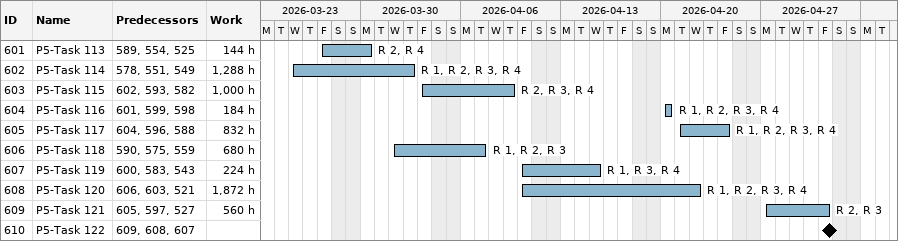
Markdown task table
| ID | Task | Start | Finish | Predecessors | Resources | Work (h) |
|---|---|---|---|---|---|---|
| 601 | P5-Task 113 | 2026-03-27 | 2026-03-30 | 589, 554, 525 | R 2, R 4 | 144 |
| 602 | P5-Task 114 | 2026-03-25 | 2026-04-02 | 578, 551, 549 | R 1, R 2, R 3, R 4 | 1288 |
| 603 | P5-Task 115 | 2026-04-03 | 2026-04-09 | 602, 593, 582 | R 2, R 3, R 4 | 1000 |
| 604 | P5-Task 116 | 2026-04-20 | 2026-04-20 | 601, 599, 598 | R 1, R 2, R 3, R 4 | 184 |
| 605 | P5-Task 117 | 2026-04-21 | 2026-04-24 | 604, 596, 588 | R 1, R 2, R 3, R 4 | 832 |
| 606 | P5-Task 118 | 2026-04-01 | 2026-04-07 | 590, 575, 559 | R 1, R 2, R 3 | 680 |
| 607 | P5-Task 119 | 2026-04-10 | 2026-04-15 | 600, 583, 543 | R 1, R 3, R 4 | 224 |
| 608 | P5-Task 120 | 2026-04-10 | 2026-04-22 | 606, 603, 521 | R 1, R 2, R 3, R 4 | 1872 |
| 609 | P5-Task 121 | 2026-04-27 | 2026-05-01 | 605, 597, 527 | R 2, R 3 | 560 |
| 610 | P5-Task 122 (milestone) | 2026-05-01 | 2026-05-01 | 609, 608, 607 |  |  |
